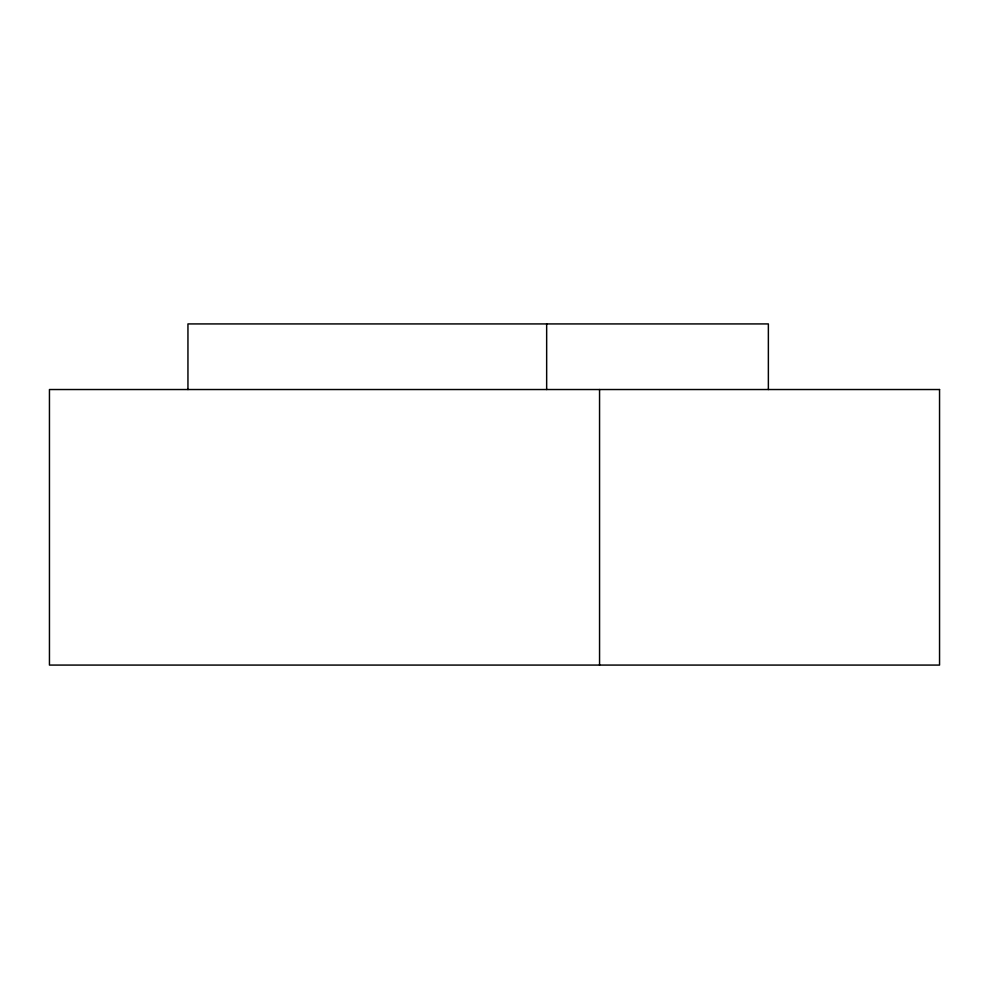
<?xml version="1.0" encoding="UTF-8"?>
<svg xmlns="http://www.w3.org/2000/svg" width="989" height="989" viewBox="0 0 989 989"><rect width="100%" height="100%" fill="white"/><g stroke="black" fill="none" stroke-linecap="round" stroke-linejoin="round"><path stroke-width="1.48" d="M768.366 389.53L768.366 323.922L187.947 323.922L187.947 389.53M599.557 389.53L599.557 665.078M546.657 323.922L546.657 389.53M939.55 389.53L49.45 389.53L49.45 665.078L939.55 665.078L939.55 389.53"/></g></svg>
